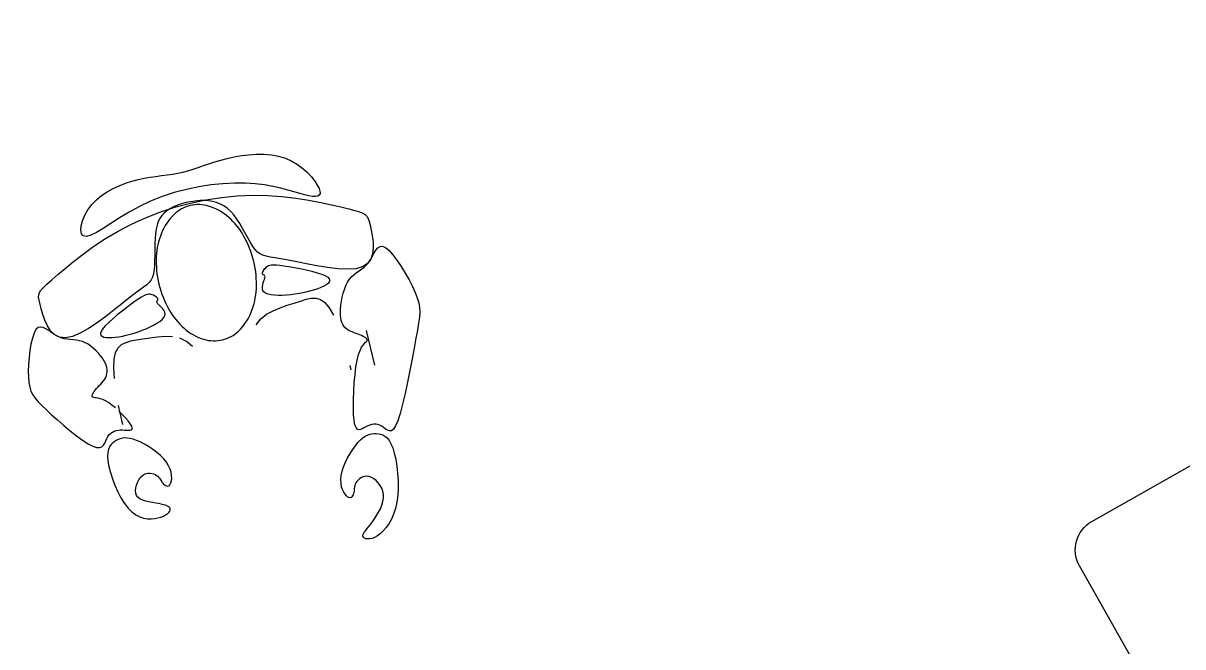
# Model space of a CAD drawing. Header units: inches. Extents: x 204954 to 440946, y -300749 to -143756.
# Drawn here: x 221569.6 to 221624.5, y -147952.7 to -147923.1 of the extents above; entities that cross this region are included whole.
import ezdxf

# ---------------------------------------------------------------- set-up
doc = ezdxf.new("R2010")
doc.units = ezdxf.units.IN
doc.header["$LTSCALE"] = 9
doc.header["$MEASUREMENT"] = 0
doc.linetypes.add('0', pattern=[0])
doc.layers.add('beam framing', color=91, linetype='Continuous')

msp = doc.modelspace()

# ---------------------------------------------------------------- linework, layer by layer
at = {"color": 1, "linetype": '0'}
for p, q in [((221579.89848, -147929.37904), (221580.25184, -147929.33668)), ((221580.25184, -147929.33668), (221580.61032, -147929.31435)), ((221580.61032, -147929.31435), (221580.9684, -147929.31592)), ((221580.9684, -147929.31592), (221581.32053, -147929.34527)), ((221581.32053, -147929.34527), (221581.66117, -147929.40627)), ((221577.85275, -147929.93649), (221578.10344, -147929.84994)), ((221578.10344, -147929.84994), (221578.36329, -147929.7612)), ((221578.36329, -147929.7612), (221578.63546, -147929.67293)), ((221578.63546, -147929.67293), (221578.92308, -147929.58776)), ((221578.92308, -147929.58776), (221579.22929, -147929.50835)), ((221579.22929, -147929.50835), (221579.55578, -147929.43755)), ((221579.55578, -147929.43755), (221579.89848, -147929.37904)), ((221581.66117, -147929.40627), (221581.98481, -147929.5028)), ((221581.98481, -147929.5028), (221582.28644, -147929.6366)), ((221582.28644, -147929.6366), (221582.56333, -147929.80097)), ((221582.56333, -147929.80097), (221582.81328, -147929.98708)), ((221575.00858, -147930.51697), (221575.29752, -147930.45416)), ((221575.29752, -147930.45416), (221575.57802, -147930.40356)), ((221575.57802, -147930.40356), (221575.85082, -147930.36161)), ((221575.85082, -147930.36161), (221576.11662, -147930.32473)), ((221576.11662, -147930.32473), (221576.37615, -147930.28935)), ((221576.37615, -147930.28935), (221576.63012, -147930.2519)), ((221576.63012, -147930.2519), (221576.87926, -147930.2088)), ((221576.87926, -147930.2088), (221577.12428, -147930.15648)), ((221577.12428, -147930.15648), (221577.36631, -147930.09241)), ((221577.36631, -147930.09241), (221577.60809, -147930.01819)), ((221577.60809, -147930.01819), (221577.85275, -147929.93649)), ((221582.81328, -147929.98708), (221583.0341, -147930.18611)), ((221583.0341, -147930.18611), (221583.22358, -147930.38922)), ((221583.22358, -147930.38922), (221583.37954, -147930.58759)), ((221573.53478, -147931.09234), (221573.81687, -147930.93778)), ((221573.81687, -147930.93778), (221574.11046, -147930.80429)), ((221574.11046, -147930.80429), (221574.41038, -147930.69053)), ((221574.41038, -147930.69053), (221574.71148, -147930.5952)), ((221574.71148, -147930.5952), (221575.00858, -147930.51697)), ((221577.29723, -147930.97652), (221576.71661, -147931.13015)), ((221577.88075, -147930.85536), (221577.29723, -147930.97652)), ((221578.45897, -147930.76606), (221577.88075, -147930.85536)), ((221579.02367, -147930.70806), (221578.45897, -147930.76606)), ((221579.56663, -147930.68075), (221579.02367, -147930.70806)), ((221580.07964, -147930.68356), (221579.56663, -147930.68075)), ((221580.55599, -147930.71497), (221580.07964, -147930.68356)), ((221580.99512, -147930.76972), (221580.55599, -147930.71497)), ((221581.39797, -147930.84164), (221580.99512, -147930.76972)), ((221581.76549, -147930.92456), (221581.39797, -147930.84164)), ((221582.09862, -147931.0123), (221581.76549, -147930.92456)), ((221583.37954, -147930.58759), (221583.49978, -147930.7724)), ((221583.49978, -147930.7724), (221583.5821, -147930.9348)), ((221583.5821, -147930.9348), (221583.62488, -147931.06769)), ((221572.80906, -147931.69553), (221573.02571, -147931.46989)), ((221573.02571, -147931.46989), (221573.26934, -147931.26927)), ((221573.26934, -147931.26927), (221573.53478, -147931.09234)), ((221575.59698, -147931.53714), (221575.07376, -147931.78899)), ((221576.14712, -147931.31683), (221575.59698, -147931.53714)), ((221576.71661, -147931.13015), (221576.14712, -147931.31683)), ((221577.48029, -147931.6312), (221578.21736, -147931.47545)), ((221577.71151, -147931.5306), (221577.49284, -147931.56245)), ((221577.92867, -147931.51271), (221577.71151, -147931.5306)), ((221578.1405, -147931.5097), (221577.92867, -147931.51271)), ((221578.34389, -147931.52259), (221578.1405, -147931.5097)), ((221578.21736, -147931.47545), (221578.95754, -147931.35977)), ((221578.5385, -147931.55289), (221578.34389, -147931.52259)), ((221578.72474, -147931.60218), (221578.5385, -147931.55289)), ((221578.95754, -147931.35977), (221579.69472, -147931.28561)), ((221579.69472, -147931.28561), (221580.42279, -147931.25444)), ((221580.42279, -147931.25444), (221581.13526, -147931.2661)), ((221581.13526, -147931.2661), (221581.82408, -147931.31403)), ((221581.82408, -147931.31403), (221582.48084, -147931.39002)), ((221582.39831, -147931.09867), (221582.09862, -147931.0123)), ((221582.66551, -147931.17751), (221582.39831, -147931.09867)), ((221582.48084, -147931.39002), (221583.09712, -147931.48589)), ((221582.90116, -147931.24263), (221582.66551, -147931.17751)), ((221583.10586, -147931.28865), (221582.90116, -147931.24263)), ((221583.09712, -147931.48589), (221583.6645, -147931.59345)), ((221583.27876, -147931.31336), (221583.10586, -147931.28865)), ((221583.4187, -147931.31534), (221583.27876, -147931.31336)), ((221583.52446, -147931.29318), (221583.4187, -147931.31534)), ((221583.59488, -147931.24547), (221583.52446, -147931.29318)), ((221583.62875, -147931.17078), (221583.59488, -147931.24547)), ((221583.62488, -147931.06769), (221583.62875, -147931.17078)), ((221572.47552, -147932.20599), (221572.62432, -147931.94485)), ((221572.62432, -147931.94485), (221572.80906, -147931.69553)), ((221574.58247, -147932.05957), (221574.12749, -147932.33337)), ((221575.07376, -147931.78899), (221574.58247, -147932.05957)), ((221575.34889, -147932.32422), (221576.03995, -147932.05704)), ((221576.03995, -147932.05704), (221576.75245, -147931.82555)), ((221576.23417, -147932.10355), (221576.12523, -147932.22339)), ((221576.36223, -147931.99615), (221576.23417, -147932.10355)), ((221576.51056, -147931.89921), (221576.36223, -147931.99615)), ((221576.67947, -147931.81123), (221576.51056, -147931.89921)), ((221576.86598, -147931.73266), (221576.67947, -147931.81123)), ((221576.75245, -147931.82555), (221577.48029, -147931.6312)), ((221577.06625, -147931.66439), (221576.86598, -147931.73266)), ((221577.27648, -147931.60735), (221577.06625, -147931.66439)), ((221577.49284, -147931.56245), (221577.27648, -147931.60735)), ((221578.90298, -147931.6721), (221578.72474, -147931.60218)), ((221579.07361, -147931.76423), (221578.90298, -147931.6721)), ((221579.23701, -147931.8802), (221579.07361, -147931.76423)), ((221579.39357, -147932.02161), (221579.23701, -147931.8802)), ((221579.54367, -147932.19006), (221579.39357, -147932.02161)), ((221583.6645, -147931.59345), (221584.17457, -147931.7045)), ((221584.17457, -147931.7045), (221584.6189, -147931.81085)), ((221584.6189, -147931.81085), (221584.98907, -147931.90433)), ((221584.98907, -147931.90433), (221585.28005, -147931.9796)), ((221585.28005, -147931.9796), (221585.50032, -147932.04287)), ((221585.50032, -147932.04287), (221585.66174, -147932.10319)), ((221585.66174, -147932.10319), (221585.77616, -147932.16965)), ((221572.30094, -147932.70568), (221572.36646, -147932.46444)), ((221572.36646, -147932.46444), (221572.47552, -147932.20599)), ((221573.7132, -147932.5949), (221573.34396, -147932.82866)), ((221574.12749, -147932.33337), (221573.7132, -147932.5949)), ((221574.0552, -147932.95816), (221574.6854, -147932.62561)), ((221574.6854, -147932.62561), (221575.34889, -147932.32422)), ((221575.96016, -147932.50826), (221575.90173, -147932.67723)), ((221576.03428, -147932.35763), (221575.96016, -147932.50826)), ((221576.12523, -147932.22339), (221576.03428, -147932.35763)), ((221579.68769, -147932.38548), (221579.54367, -147932.19006)), ((221579.82601, -147932.60096), (221579.68769, -147932.38548)), ((221579.959, -147932.82792), (221579.82601, -147932.60096)), ((221585.77616, -147932.16965), (221585.85544, -147932.25131)), ((221585.85544, -147932.25131), (221585.91144, -147932.35724)), ((221585.91144, -147932.35724), (221585.95603, -147932.4965)), ((221585.95603, -147932.4965), (221586.00106, -147932.67816)), ((221572.28276, -147932.9152), (221572.30094, -147932.70568)), ((221572.31573, -147933.07849), (221572.28276, -147932.9152)), ((221572.40364, -147933.18104), (221572.31573, -147933.07849)), ((221572.55029, -147933.20834), (221572.40364, -147933.18104)), ((221572.75813, -147933.15088), (221572.55029, -147933.20834)), ((221573.02414, -147933.01915), (221572.75813, -147933.15088)), ((221573.34396, -147932.82866), (221573.02414, -147933.01915)), ((221573.46248, -147933.31236), (221574.0552, -147932.95816)), ((221575.82739, -147933.07815), (221575.8088, -147933.31242)), ((221575.85786, -147932.86654), (221575.82739, -147933.07815)), ((221575.90173, -147932.67723), (221575.85786, -147932.86654)), ((221580.08702, -147933.05776), (221579.959, -147932.82792)), ((221580.21044, -147933.2819), (221580.08702, -147933.05776)), ((221586.00106, -147932.67816), (221586.05418, -147932.9072)), ((221586.05418, -147932.9072), (221586.10621, -147933.17221)), ((221586.10621, -147933.17221), (221586.14374, -147933.45768)), ((221572.40471, -147934.04125), (221572.91105, -147933.67709)), ((221572.91105, -147933.67709), (221573.46248, -147933.31236)), ((221575.79902, -147933.56329), (221575.79461, -147933.82308)), ((221575.8088, -147933.31242), (221575.79902, -147933.56329)), ((221580.32965, -147933.49175), (221580.21044, -147933.2819)), ((221580.445, -147933.67872), (221580.32965, -147933.49175)), ((221580.55686, -147933.8342), (221580.445, -147933.67872)), ((221586.15338, -147933.74813), (221586.12174, -147934.02803)), ((221586.14374, -147933.45768), (221586.15338, -147933.74813)), ((221586.28194, -147933.85357), (221586.37316, -147933.74746)), ((221586.37316, -147933.74746), (221586.47609, -147933.68361)), ((221586.47609, -147933.68361), (221586.59553, -147933.67533)), ((221586.59553, -147933.67533), (221586.73628, -147933.73593)), ((221586.73628, -147933.73593), (221586.90105, -147933.87396)), ((221571.94726, -147934.39372), (221572.40471, -147934.04125)), ((221575.79211, -147934.08412), (221575.78807, -147934.33872)), ((221575.79461, -147933.82308), (221575.79211, -147934.08412)), ((221580.66708, -147933.95239), (221580.55686, -147933.8342)), ((221580.78338, -147934.03853), (221580.66708, -147933.95239)), ((221580.91492, -147934.10061), (221580.78338, -147934.03853)), ((221581.0709, -147934.14665), (221580.91492, -147934.10061)), ((221581.2605, -147934.18466), (221581.0709, -147934.14665)), ((221581.4929, -147934.22264), (221581.2605, -147934.18466)), ((221581.77728, -147934.2686), (221581.4929, -147934.22264)), ((221582.12282, -147934.33054), (221581.77728, -147934.2686)), ((221586.03541, -147934.2819), (221585.881, -147934.49422)), ((221585.93831, -147934.43446), (221586.03062, -147934.29238)), ((221586.03062, -147934.29238), (221586.11547, -147934.13934)), ((221586.12174, -147934.02803), (221586.03541, -147934.2819)), ((221586.11547, -147934.13934), (221586.19765, -147933.98863)), ((221586.19765, -147933.98863), (221586.28194, -147933.85357)), ((221586.90105, -147933.87396), (221587.08425, -147934.07899)), ((221587.08425, -147934.07899), (221587.27823, -147934.33587)), ((221571.19429, -147935.01915), (221571.54252, -147934.72339)), ((221571.54252, -147934.72339), (221571.94726, -147934.39372)), ((221575.76157, -147934.79792), (221575.73222, -147934.98715)), ((221575.77904, -147934.57921), (221575.76157, -147934.79792)), ((221575.78807, -147934.33872), (221575.77904, -147934.57921)), ((221580.92536, -147934.8749), (221580.94956, -147934.82859)), ((221580.94956, -147934.82859), (221580.97988, -147934.78082)), ((221580.97988, -147934.78082), (221581.01516, -147934.73356)), ((221581.01516, -147934.73356), (221581.05427, -147934.68879)), ((221581.05427, -147934.68879), (221581.09606, -147934.64848)), ((221581.09606, -147934.64848), (221581.1404, -147934.61436)), ((221581.1404, -147934.61436), (221581.19125, -147934.58719)), ((221581.19125, -147934.58719), (221581.25358, -147934.56748)), ((221581.25358, -147934.56748), (221581.33235, -147934.55574)), ((221581.33235, -147934.55574), (221581.43253, -147934.55249)), ((221581.43253, -147934.55249), (221581.55909, -147934.55824)), ((221581.55909, -147934.55824), (221581.717, -147934.57349)), ((221581.717, -147934.57349), (221581.91123, -147934.59878)), ((221581.91123, -147934.59878), (221582.14385, -147934.6343)), ((221582.53374, -147934.41314), (221582.12282, -147934.33054)), ((221582.14385, -147934.6343), (221582.40533, -147934.67908)), ((221582.40533, -147934.67908), (221582.68326, -147934.73183)), ((221582.99436, -147934.50767), (221582.53374, -147934.41314)), ((221582.68326, -147934.73183), (221582.9652, -147934.79127)), ((221582.9652, -147934.79127), (221583.23875, -147934.85612)), ((221583.48402, -147934.60205), (221582.99436, -147934.50767)), ((221583.23875, -147934.85612), (221583.49148, -147934.92509)), ((221583.98207, -147934.68423), (221583.48402, -147934.60205)), ((221584.46786, -147934.74213), (221583.98207, -147934.68423)), ((221584.92073, -147934.76369), (221584.46786, -147934.74213)), ((221585.32004, -147934.73683), (221584.92073, -147934.76369)), ((221585.64512, -147934.6495), (221585.32004, -147934.73683)), ((221585.36067, -147934.91824), (221585.48233, -147934.83362)), ((221585.48233, -147934.83362), (221585.60399, -147934.749)), ((221585.60399, -147934.749), (221585.72258, -147934.65831)), ((221585.881, -147934.49422), (221585.64512, -147934.6495)), ((221585.72258, -147934.65831), (221585.83505, -147934.55549)), ((221585.83505, -147934.55549), (221585.93831, -147934.43446)), ((221587.27823, -147934.33587), (221587.47532, -147934.62941)), ((221587.47532, -147934.62941), (221587.66785, -147934.94444)), ((221570.68087, -147935.46858), (221570.90638, -147935.26988)), ((221570.90638, -147935.26988), (221571.19429, -147935.01915)), ((221575.5333, -147935.38666), (221575.41499, -147935.49826)), ((221575.62256, -147935.27181), (221575.5333, -147935.38666)), ((221575.68734, -147935.14241), (221575.62256, -147935.27181)), ((221575.73222, -147934.98715), (221575.68734, -147935.14241)), ((221580.89987, -147934.95524), (221580.90842, -147934.91777)), ((221580.90087, -147934.98532), (221580.89987, -147934.95524)), ((221580.91182, -147935.00693), (221580.90087, -147934.98532)), ((221580.90842, -147934.91777), (221580.92536, -147934.8749)), ((221580.93022, -147935.02252), (221580.91182, -147935.00693)), ((221580.95281, -147935.0354), (221580.93022, -147935.02252)), ((221580.93849, -147935.40695), (221580.96884, -147935.31935)), ((221580.97637, -147935.0489), (221580.95281, -147935.0354)), ((221580.96884, -147935.31935), (221580.99654, -147935.24089)), ((221580.99763, -147935.06635), (221580.97637, -147935.0489)), ((221580.99654, -147935.24089), (221581.01527, -147935.17563)), ((221581.01336, -147935.09107), (221580.99763, -147935.06635)), ((221581.02032, -147935.12639), (221581.01336, -147935.09107)), ((221581.01527, -147935.17563), (221581.02032, -147935.12639)), ((221583.49148, -147934.92509), (221583.71096, -147934.99691)), ((221583.71096, -147934.99691), (221583.88478, -147935.07029)), ((221583.88478, -147935.07029), (221584.00351, -147935.14408)), ((221584.00351, -147935.14408), (221584.06969, -147935.21767)), ((221584.06658, -147935.36238), (221584.00837, -147935.43255)), ((221584.08887, -147935.2906), (221584.06658, -147935.36238)), ((221584.06969, -147935.21767), (221584.08887, -147935.2906)), ((221584.85506, -147935.53897), (221584.93477, -147935.37624)), ((221584.93477, -147935.37624), (221585.02635, -147935.23278)), ((221585.02635, -147935.23278), (221585.12961, -147935.11175)), ((221585.12961, -147935.11175), (221585.24208, -147935.00892)), ((221585.24208, -147935.00892), (221585.36067, -147934.91824)), ((221587.66785, -147934.94444), (221587.84816, -147935.2658)), ((221587.84816, -147935.2658), (221588.00859, -147935.5783)), ((221570.29051, -147935.97106), (221570.3243, -147935.86239)), ((221570.3243, -147935.86239), (221570.39631, -147935.75138)), ((221570.39631, -147935.75138), (221570.51301, -147935.6246)), ((221570.51301, -147935.6246), (221570.68087, -147935.46858)), ((221574.84008, -147935.92642), (221574.55988, -147936.13791)), ((221575.07295, -147935.75684), (221574.84008, -147935.92642)), ((221575.26306, -147935.61788), (221575.07295, -147935.75684)), ((221575.41499, -147935.49826), (221575.26306, -147935.61788)), ((221575.44231, -147935.9562), (221575.36674, -147935.98135)), ((221575.50681, -147935.94561), (221575.44231, -147935.9562)), ((221575.56445, -147935.94685), (221575.50681, -147935.94561)), ((221575.61943, -147935.95724), (221575.56445, -147935.94685)), ((221580.89445, -147935.684), (221580.89499, -147935.59333)), ((221580.91644, -147935.76759), (221580.89445, -147935.684)), ((221580.89499, -147935.59333), (221580.91177, -147935.49962)), ((221580.91177, -147935.49962), (221580.93849, -147935.40695)), ((221580.96728, -147935.84004), (221580.91644, -147935.76759)), ((221581.05143, -147935.89814), (221580.96728, -147935.84004)), ((221581.16613, -147935.94215), (221581.05143, -147935.89814)), ((221581.30681, -147935.97314), (221581.16613, -147935.94215)), ((221582.43996, -147935.9472), (221582.23924, -147935.97136)), ((221582.63761, -147935.91697), (221582.43996, -147935.9472)), ((221582.83068, -147935.88104), (221582.63761, -147935.91697)), ((221583.01762, -147935.83977), (221582.83068, -147935.88104)), ((221583.1969, -147935.79352), (221583.01762, -147935.83977)), ((221583.36702, -147935.74267), (221583.1969, -147935.79352)), ((221583.52642, -147935.68757), (221583.36702, -147935.74267)), ((221583.67359, -147935.6286), (221583.52642, -147935.68757)), ((221583.80633, -147935.56613), (221583.67359, -147935.6286)), ((221583.91977, -147935.50062), (221583.80633, -147935.56613)), ((221584.00837, -147935.43255), (221583.91977, -147935.50062)), ((221584.6833, -147936.09267), (221584.72972, -147935.90219)), ((221584.72972, -147935.90219), (221584.78684, -147935.71595)), ((221584.78684, -147935.71595), (221584.85506, -147935.53897)), ((221588.00859, -147935.5783), (221588.14146, -147935.86678)), ((221588.14146, -147935.86678), (221588.24086, -147936.12104)), ((221570.28844, -147936.09086), (221570.29051, -147935.97106)), ((221570.31164, -147936.23523), (221570.28844, -147936.09086)), ((221570.35361, -147936.41762), (221570.31164, -147936.23523)), ((221570.40979, -147936.64593), (221570.35361, -147936.41762)), ((221574.23071, -147936.39739), (221573.8626, -147936.68998)), ((221574.55988, -147936.13791), (221574.23071, -147936.39739)), ((221574.67844, -147936.41831), (221574.46545, -147936.57648)), ((221574.86986, -147936.28146), (221574.67844, -147936.41831)), ((221575.03167, -147936.17109), (221574.86986, -147936.28146)), ((221575.16562, -147936.08609), (221575.03167, -147936.17109)), ((221575.27591, -147936.02374), (221575.16562, -147936.08609)), ((221575.36674, -147935.98135), (221575.27591, -147936.02374)), ((221575.67493, -147935.9743), (221575.61943, -147935.95724)), ((221575.73006, -147935.99655), (221575.67493, -147935.9743)), ((221575.78289, -147936.02275), (221575.73006, -147935.99655)), ((221575.83153, -147936.05165), (221575.78289, -147936.02275)), ((221575.87405, -147936.08201), (221575.83153, -147936.05165)), ((221575.90855, -147936.11259), (221575.87405, -147936.08201)), ((221575.89329, -147936.31461), (221575.89615, -147936.28545)), ((221575.90305, -147936.34926), (221575.89329, -147936.31461)), ((221575.89615, -147936.28545), (221575.90723, -147936.26027)), ((221575.92983, -147936.3909), (221575.90305, -147936.34926)), ((221575.90723, -147936.26027), (221575.92213, -147936.23758)), ((221575.93312, -147936.14215), (221575.90855, -147936.11259)), ((221575.92213, -147936.23758), (221575.93647, -147936.21588)), ((221575.97604, -147936.44064), (221575.92983, -147936.3909)), ((221575.94583, -147936.16943), (221575.93312, -147936.14215)), ((221575.93647, -147936.21588), (221575.94583, -147936.19366)), ((221575.94583, -147936.19366), (221575.94583, -147936.16943)), ((221576.03622, -147936.4981), (221575.97604, -147936.44064)), ((221576.1029, -147936.56251), (221576.03622, -147936.4981)), ((221581.46886, -147935.99223), (221581.30681, -147935.97314)), ((221581.64772, -147936.0005), (221581.46886, -147935.99223)), ((221581.83879, -147935.99905), (221581.64772, -147936.0005)), ((221581.73923, -147936.58737), (221582.0781, -147936.47153)), ((221582.03749, -147935.98897), (221581.83879, -147935.99905)), ((221582.23924, -147935.97136), (221582.03749, -147935.98897)), ((221582.0781, -147936.47153), (221582.40284, -147936.36757)), ((221582.40284, -147936.36757), (221582.69925, -147936.26897)), ((221582.69925, -147936.26897), (221582.96817, -147936.18713)), ((221582.96817, -147936.18713), (221583.2142, -147936.13798)), ((221583.2142, -147936.13798), (221583.44196, -147936.1374)), ((221583.44196, -147936.1374), (221583.65605, -147936.20129)), ((221583.65605, -147936.20129), (221583.86108, -147936.34557)), ((221583.86108, -147936.34557), (221584.06166, -147936.58614)), ((221584.60438, -147936.63949), (221584.62102, -147936.46633)), ((221584.62102, -147936.46633), (221584.64719, -147936.28239)), ((221584.64719, -147936.28239), (221584.6833, -147936.09267)), ((221588.24086, -147936.12104), (221588.30773, -147936.35076)), ((221588.30773, -147936.35076), (221588.34479, -147936.5706)), ((221570.48321, -147936.90584), (221570.40979, -147936.64593)), ((221570.57881, -147937.17744), (221570.48321, -147936.90584)), ((221573.46853, -147936.99557), (221573.06146, -147937.29407)), ((221573.8626, -147936.68998), (221573.46853, -147936.99557)), ((221574.01679, -147936.92968), (221573.80212, -147937.1112)), ((221574.2414, -147936.74918), (221574.01679, -147936.92968)), ((221574.46545, -147936.57648), (221574.2414, -147936.74918)), ((221576.16863, -147936.6331), (221576.1029, -147936.56251)), ((221576.14182, -147937.14281), (221576.22424, -147937.0517)), ((221576.22596, -147936.70909), (221576.16863, -147936.6331)), ((221576.22424, -147937.0517), (221576.27303, -147936.96182)), ((221576.26744, -147936.78972), (221576.22596, -147936.70909)), ((221576.28561, -147936.87422), (221576.26744, -147936.78972)), ((221576.27303, -147936.96182), (221576.28561, -147936.87422)), ((221580.81766, -147937.11622), (221581.09104, -147936.89871)), ((221581.09104, -147936.89871), (221581.40422, -147936.72609)), ((221581.40422, -147936.72609), (221581.73923, -147936.58737)), ((221584.06166, -147936.58614), (221584.2624, -147936.93888)), ((221584.59699, -147936.79783), (221584.60438, -147936.63949)), ((221584.59894, -147936.94119), (221584.59699, -147936.79783)), ((221584.61042, -147937.07036), (221584.59894, -147936.94119)), ((221588.34022, -147937.03929), (221588.30398, -147937.31746)), ((221588.35472, -147936.79522), (221588.34022, -147937.03929)), ((221588.34479, -147936.5706), (221588.35472, -147936.79522)), ((221570.26317, -147937.52969), (221570.15962, -147937.62471)), ((221570.37752, -147937.50009), (221570.26317, -147937.52969)), ((221570.50111, -147937.5227), (221570.37752, -147937.50009)), ((221570.6324, -147937.58428), (221570.50111, -147937.5227)), ((221570.70153, -147937.44087), (221570.57881, -147937.17744)), ((221570.76984, -147937.6716), (221570.6324, -147937.58428)), ((221570.85631, -147937.67623), (221570.70153, -147937.44087)), ((221572.65435, -147937.56537), (221572.26016, -147937.78937)), ((221573.06146, -147937.29407), (221572.65435, -147937.56537)), ((221573.32272, -147937.59431), (221573.25019, -147937.71381)), ((221573.44459, -147937.45027), (221573.32272, -147937.59431)), ((221573.60789, -147937.28698), (221573.44459, -147937.45027)), ((221573.80212, -147937.1112), (221573.60789, -147937.28698)), ((221575.19787, -147937.65405), (221575.38578, -147937.57853)), ((221575.38578, -147937.57853), (221575.56757, -147937.49768)), ((221575.56757, -147937.49768), (221575.73865, -147937.41259)), ((221575.73865, -147937.41259), (221575.89444, -147937.32435)), ((221575.89444, -147937.32435), (221576.03036, -147937.23406)), ((221576.03036, -147937.23406), (221576.14182, -147937.14281)), ((221580.60207, -147937.38964), (221580.81766, -147937.11622)), ((221584.63163, -147937.18616), (221584.61042, -147937.07036)), ((221584.66276, -147937.28939), (221584.63163, -147937.18616)), ((221584.704, -147937.38084), (221584.66276, -147937.28939)), ((221584.75555, -147937.46134), (221584.704, -147937.38084)), ((221584.81758, -147937.53167), (221584.75555, -147937.46134)), ((221584.88993, -147937.59274), (221584.81758, -147937.53167)), ((221584.97086, -147937.64581), (221584.88993, -147937.59274)), ((221588.30398, -147937.31746), (221588.24871, -147937.64438)), ((221569.98948, -147938.02585), (221569.92383, -147938.30594)), ((221570.0682, -147937.79364), (221569.98948, -147938.02585)), ((221570.15962, -147937.62471), (221570.0682, -147937.79364)), ((221570.91188, -147937.77141), (221570.76984, -147937.6716)), ((221571.0481, -147937.86364), (221570.85631, -147937.67623)), ((221571.05698, -147937.8705), (221570.91188, -147937.77141)), ((221571.28182, -147937.98321), (221571.0481, -147937.86364)), ((221571.20359, -147937.95562), (221571.05698, -147937.8705)), ((221571.35039, -147938.01675), (221571.20359, -147937.95562)), ((221571.56242, -147938.01506), (221571.28182, -147937.98321)), ((221571.49696, -147938.05668), (221571.35039, -147938.01675)), ((221571.64314, -147938.08141), (221571.49696, -147938.05668)), ((221571.89186, -147937.94597), (221571.56242, -147938.01506)), ((221571.78873, -147938.09692), (221571.64314, -147938.08141)), ((221571.93354, -147938.10921), (221571.78873, -147938.09692)), ((221572.26016, -147937.78937), (221571.89186, -147937.94597)), ((221572.07741, -147938.12429), (221571.93354, -147938.10921)), ((221572.22014, -147938.14813), (221572.07741, -147938.12429)), ((221572.36156, -147938.18674), (221572.22014, -147938.14813)), ((221573.25019, -147937.71381), (221573.22443, -147937.80937)), ((221573.22443, -147937.80937), (221573.2403, -147937.88309)), ((221573.2403, -147937.88309), (221573.29263, -147937.93704)), ((221573.29263, -147937.93704), (221573.37627, -147937.9733)), ((221573.37627, -147937.9733), (221573.48607, -147937.99397)), ((221573.48607, -147937.99397), (221573.61687, -147938.00111)), ((221573.61687, -147938.00111), (221573.76352, -147937.99681)), ((221573.76352, -147937.99681), (221573.92145, -147937.98288)), ((221573.92145, -147937.98288), (221574.08854, -147937.95995)), ((221574.08854, -147937.95995), (221574.26327, -147937.9284)), ((221574.26327, -147937.9284), (221574.44409, -147937.88859)), ((221574.44409, -147937.88859), (221574.6295, -147937.84088)), ((221574.6295, -147937.84088), (221574.81794, -147937.78564)), ((221574.92211, -147938.12747), (221574.64525, -147938.17607)), ((221574.81794, -147937.78564), (221575.00791, -147937.72324)), ((221575.23108, -147938.08141), (221574.92211, -147938.12747)), ((221575.00791, -147937.72324), (221575.19787, -147937.65405)), ((221575.56774, -147938.02732), (221575.23108, -147938.08141)), ((221575.92236, -147937.97743), (221575.56774, -147938.02732)), ((221576.2839, -147937.9497), (221575.92236, -147937.97743)), ((221576.64128, -147937.96207), (221576.2839, -147937.9497)), ((221577.29939, -147938.17888), (221576.98347, -147938.03248)), ((221585.05827, -147937.69223), (221584.97086, -147937.64581)), ((221585.15008, -147937.73334), (221585.05827, -147937.69223)), ((221585.24417, -147937.77051), (221585.15008, -147937.73334)), ((221585.33845, -147937.80509), (221585.24417, -147937.77051)), ((221585.43081, -147937.83842), (221585.33845, -147937.80509)), ((221585.51917, -147937.87185), (221585.43081, -147937.83842)), ((221585.60147, -147937.90646), (221585.51917, -147937.87185)), ((221585.67595, -147937.94208), (221585.60147, -147937.90646)), ((221585.74086, -147937.97828), (221585.67595, -147937.94208)), ((221585.79451, -147938.01463), (221585.74086, -147937.97828)), ((221585.83516, -147938.05069), (221585.79451, -147938.01463)), ((221585.81303, -147937.66372), (221586.20663, -147939.31083)), ((221585.83433, -147938.18465), (221585.86196, -147938.15268)), ((221585.8611, -147938.086), (221585.83516, -147938.05069)), ((221585.87061, -147938.12015), (221585.8611, -147938.086)), ((221585.86196, -147938.15268), (221585.87061, -147938.12015)), ((221588.17709, -147938.03472), (221588.09178, -147938.49678)), ((221588.24871, -147937.64438), (221588.17709, -147938.03472)), ((221569.87159, -147938.61854), (221569.83313, -147938.94825)), ((221569.92383, -147938.30594), (221569.87159, -147938.61854)), ((221572.50125, -147938.24461), (221572.36156, -147938.18674)), ((221572.63791, -147938.32021), (221572.50125, -147938.24461)), ((221572.77, -147938.4105), (221572.63791, -147938.32021)), ((221572.896, -147938.51246), (221572.77, -147938.4105)), ((221573.01436, -147938.62303), (221572.896, -147938.51246)), ((221573.12356, -147938.7392), (221573.01436, -147938.62303)), ((221574.03809, -147938.4997), (221573.92044, -147938.72109)), ((221574.20016, -147938.34591), (221574.03809, -147938.4997)), ((221574.40357, -147938.24346), (221574.20016, -147938.34591)), ((221574.64525, -147938.17607), (221574.40357, -147938.24346)), ((221577.57799, -147938.41922), (221577.29939, -147938.17888)), ((221585.45516, -147938.80832), (221585.52555, -147938.61055)), ((221585.52555, -147938.61055), (221585.59791, -147938.46162)), ((221585.59791, -147938.46162), (221585.66862, -147938.35305)), ((221585.66862, -147938.35305), (221585.73402, -147938.27635)), ((221585.73402, -147938.27635), (221585.79047, -147938.22304)), ((221585.79047, -147938.22304), (221585.83433, -147938.18465)), ((221588.09178, -147938.49678), (221587.99528, -147939.01337)), ((221569.83313, -147938.94825), (221569.80882, -147939.27967)), ((221573.22207, -147938.85792), (221573.12356, -147938.7392)), ((221573.30834, -147938.97617), (221573.22207, -147938.85792)), ((221573.38111, -147939.09141), (221573.30834, -147938.97617)), ((221573.44012, -147939.20313), (221573.38111, -147939.09141)), ((221573.48536, -147939.31135), (221573.44012, -147939.20313)), ((221573.8503, -147939.02635), (221573.83074, -147939.43174)), ((221573.92044, -147938.72109), (221573.8503, -147939.02635)), ((221585.33437, -147939.37988), (221585.39039, -147939.06341)), ((221585.39039, -147939.06341), (221585.45516, -147938.80832)), ((221587.99528, -147939.01337), (221587.89003, -147939.56095)), ((221569.80882, -147939.27967), (221569.79901, -147939.59744)), ((221569.79901, -147939.59744), (221569.80406, -147939.88614)), ((221573.46823, -147939.8869), (221573.50515, -147939.79972)), ((221573.51684, -147939.41605), (221573.48536, -147939.31135)), ((221573.50515, -147939.79972), (221573.52871, -147939.70907)), ((221573.53456, -147939.51723), (221573.51684, -147939.41605)), ((221573.52871, -147939.70907), (221573.53852, -147939.61491)), ((221573.53852, -147939.61491), (221573.53456, -147939.51723)), ((221573.83074, -147939.43174), (221573.86311, -147939.9463)), ((221585.04835, -147939.32653), (221585.0968, -147939.53503)), ((221585.2523, -147940.1383), (221585.28815, -147939.74417)), ((221585.28815, -147939.74417), (221585.33437, -147939.37988)), ((221587.89003, -147939.56095), (221587.77848, -147940.116)), ((221569.80406, -147939.88614), (221569.82478, -147940.13454)), ((221569.82478, -147940.13454), (221569.8638, -147940.34796)), ((221569.8638, -147940.34796), (221569.92419, -147940.53587)), ((221573.03317, -147940.42035), (221573.09686, -147940.35058)), ((221573.09686, -147940.35058), (221573.16418, -147940.27909)), ((221573.16418, -147940.27909), (221573.23264, -147940.20562)), ((221573.23264, -147940.20562), (221573.29976, -147940.12993)), ((221573.29976, -147940.12993), (221573.36305, -147940.05175)), ((221573.36305, -147940.05175), (221573.42004, -147939.97082)), ((221573.42004, -147939.97082), (221573.46823, -147939.8869)), ((221585.22736, -147940.54427), (221585.2523, -147940.1383)), ((221587.77848, -147940.116), (221587.66309, -147940.65495)), ((221569.92419, -147940.53587), (221570.00901, -147940.70774)), ((221570.00901, -147940.70774), (221570.12134, -147940.87304)), ((221570.12134, -147940.87304), (221570.26424, -147941.04123)), ((221572.825, -147940.76596), (221572.83217, -147940.72273)), ((221572.83196, -147940.80071), (221572.825, -147940.76596)), ((221572.85438, -147940.82582), (221572.83196, -147940.80071)), ((221572.83217, -147940.72273), (221572.85213, -147940.67219)), ((221572.85213, -147940.67219), (221572.88354, -147940.61551)), ((221572.89332, -147940.84117), (221572.85438, -147940.82582)), ((221572.88354, -147940.61551), (221572.92508, -147940.55387)), ((221572.94868, -147940.85089), (221572.89332, -147940.84117)), ((221572.92508, -147940.55387), (221572.9754, -147940.48843)), ((221573.02009, -147940.86018), (221572.94868, -147940.85089)), ((221572.9754, -147940.48843), (221573.03317, -147940.42035)), ((221573.10717, -147940.87423), (221573.02009, -147940.86018)), ((221573.20956, -147940.89822), (221573.10717, -147940.87423)), ((221573.32687, -147940.93736), (221573.20956, -147940.89822)), ((221585.21387, -147940.9441), (221585.22736, -147940.54427)), ((221587.66309, -147940.65495), (221587.54631, -147941.15429)), ((221570.26424, -147941.04123), (221570.44079, -147941.22179)), ((221570.44079, -147941.22179), (221570.65405, -147941.42418)), ((221570.65405, -147941.42418), (221570.90477, -147941.65432)), ((221573.45873, -147940.99681), (221573.32687, -147940.93736)), ((221573.60476, -147941.08179), (221573.45873, -147940.99681)), ((221573.76354, -147941.19532), (221573.60476, -147941.08179)), ((221573.92942, -147941.33181), (221573.76354, -147941.19532)), ((221574.05964, -147941.21597), (221574.20921, -147941.91677)), ((221585.21239, -147941.31981), (221585.21387, -147940.9441)), ((221585.22346, -147941.65341), (221585.21239, -147941.31981)), ((221587.54631, -147941.15429), (221587.43058, -147941.59045)), ((221570.90477, -147941.65432), (221571.18437, -147941.90391)), ((221571.18437, -147941.90391), (221571.48194, -147942.16111)), ((221574.2557, -147941.64265), (221574.09571, -147941.4835)), ((221574.20921, -147941.91677), (221574.26027, -147942.12464)), ((221574.40269, -147941.80151), (221574.2557, -147941.64265)), ((221574.53, -147941.95231), (221574.40269, -147941.80151)), ((221574.63092, -147942.08732), (221574.53, -147941.95231)), ((221585.24763, -147941.92692), (221585.22346, -147941.65341)), ((221585.2851, -147942.1271), (221585.24763, -147941.92692)), ((221587.31837, -147941.93991), (221587.21155, -147942.18577)), ((221587.43058, -147941.59045), (221587.31837, -147941.93991)), ((221571.48194, -147942.16111), (221571.78658, -147942.41407)), ((221571.78658, -147942.41407), (221572.08737, -147942.65095)), ((221573.63445, -147942.59907), (221573.70409, -147942.52943)), ((221573.70409, -147942.52943), (221573.78217, -147942.47478)), ((221573.78217, -147942.47478), (221573.86752, -147942.4337)), ((221573.86752, -147942.4337), (221573.959, -147942.40475)), ((221573.959, -147942.40475), (221574.05547, -147942.38651)), ((221574.05547, -147942.38651), (221574.15577, -147942.37757)), ((221574.15577, -147942.37757), (221574.25876, -147942.37648)), ((221574.25876, -147942.37648), (221574.36261, -147942.38127)), ((221574.36261, -147942.38127), (221574.46284, -147942.38779)), ((221574.46284, -147942.38779), (221574.55427, -147942.3913)), ((221574.55427, -147942.3913), (221574.63175, -147942.3871)), ((221574.69874, -147942.19878), (221574.63092, -147942.08732)), ((221574.63175, -147942.3871), (221574.6901, -147942.37046)), ((221574.6901, -147942.37046), (221574.72416, -147942.33667)), ((221574.72876, -147942.28102), (221574.69874, -147942.19878)), ((221574.72416, -147942.33667), (221574.72876, -147942.28102)), ((221585.33471, -147942.25978), (221585.2851, -147942.1271)), ((221585.39494, -147942.33551), (221585.33471, -147942.25978)), ((221585.46428, -147942.36485), (221585.39494, -147942.33551)), ((221585.54121, -147942.35836), (221585.46428, -147942.36485)), ((221585.62422, -147942.32663), (221585.54121, -147942.35836)), ((221585.71179, -147942.28019), (221585.62422, -147942.32663)), ((221585.80242, -147942.22963), (221585.71179, -147942.28019)), ((221585.89477, -147942.18404), (221585.80242, -147942.22963)), ((221585.98828, -147942.14667), (221585.89477, -147942.18404)), ((221586.08257, -147942.11932), (221585.98828, -147942.14667)), ((221586.17725, -147942.10378), (221586.08257, -147942.11932)), ((221586.08592, -147942.55976), (221586.18867, -147942.54924)), ((221586.27196, -147942.10184), (221586.17725, -147942.10378)), ((221586.18867, -147942.54924), (221586.292, -147942.54792)), ((221586.3663, -147942.11528), (221586.27196, -147942.10184)), ((221586.292, -147942.54792), (221586.39653, -147942.5544)), ((221586.45991, -147942.14591), (221586.3663, -147942.11528)), ((221586.55239, -147942.1955), (221586.45991, -147942.14591)), ((221586.6436, -147942.26284), (221586.55239, -147942.1955)), ((221586.73423, -147942.33455), (221586.6436, -147942.26284)), ((221586.82523, -147942.39428), (221586.73423, -147942.33455)), ((221586.91753, -147942.42565), (221586.82523, -147942.39428)), ((221587.01207, -147942.41227), (221586.91753, -147942.42565)), ((221587.10976, -147942.33777), (221587.01207, -147942.41227)), ((221587.21155, -147942.18577), (221587.10976, -147942.33777)), ((221572.08737, -147942.65095), (221572.37341, -147942.85989)), ((221572.37341, -147942.85989), (221572.63379, -147943.02906)), ((221572.63379, -147943.02906), (221572.85761, -147943.1466)), ((221573.2824, -147943.17007), (221573.36299, -147943.09838)), ((221573.36299, -147943.09838), (221573.42521, -147943.00387)), ((221573.42521, -147943.00387), (221573.47634, -147942.89672)), ((221573.47634, -147942.89672), (221573.52363, -147942.78708)), ((221573.52363, -147942.78708), (221573.57438, -147942.68512)), ((221573.57438, -147942.68512), (221573.63445, -147942.59907)), ((221573.71345, -147943.07726), (221573.64844, -147943.17526)), ((221573.79035, -147942.99852), (221573.71345, -147943.07726)), ((221573.87567, -147942.93477), (221573.79035, -147942.99852)), ((221573.96597, -147942.88173), (221573.87567, -147942.93477)), ((221574.05874, -147942.83619), (221573.96597, -147942.88173)), ((221574.15515, -147942.79912), (221574.05874, -147942.83619)), ((221574.2573, -147942.77258), (221574.15515, -147942.79912)), ((221574.36731, -147942.75862), (221574.2573, -147942.77258)), ((221574.48727, -147942.75928), (221574.36731, -147942.75862)), ((221574.6193, -147942.77662), (221574.48727, -147942.75928)), ((221574.76548, -147942.81267), (221574.6193, -147942.77662)), ((221574.92794, -147942.8695), (221574.76548, -147942.81267)), ((221575.10738, -147942.94834), (221574.92794, -147942.8695)), ((221575.29887, -147943.04725), (221575.10738, -147942.94834)), ((221575.49613, -147943.16348), (221575.29887, -147943.04725)), ((221585.30404, -147943.12338), (221585.42844, -147942.97194)), ((221585.42844, -147942.97194), (221585.54765, -147942.8478)), ((221585.54765, -147942.8478), (221585.66174, -147942.74955)), ((221585.66174, -147942.74955), (221585.77167, -147942.67439)), ((221585.77167, -147942.67439), (221585.87837, -147942.61956)), ((221585.87837, -147942.61956), (221585.9828, -147942.58228)), ((221585.9828, -147942.58228), (221586.08592, -147942.55976)), ((221586.39653, -147942.5544), (221586.50146, -147942.57269)), ((221586.50146, -147942.57269), (221586.60564, -147942.60815)), ((221586.60564, -147942.60815), (221586.70794, -147942.66617)), ((221586.70794, -147942.66617), (221586.80723, -147942.75212)), ((221586.80723, -147942.75212), (221586.90236, -147942.87136)), ((221586.90236, -147942.87136), (221586.99219, -147943.02928)), ((221586.99219, -147943.02928), (221587.07559, -147943.23125)), ((221572.85761, -147943.1466), (221573.03698, -147943.20434)), ((221573.03698, -147943.20434), (221573.17615, -147943.20877)), ((221573.17615, -147943.20877), (221573.2824, -147943.17007)), ((221573.5678, -147943.44618), (221573.55907, -147943.62766)), ((221573.55907, -147943.62766), (221573.576, -147943.84551)), ((221573.59873, -147943.29681), (221573.5678, -147943.44618)), ((221573.64844, -147943.17526), (221573.59873, -147943.29681)), ((221575.69283, -147943.29431), (221575.49613, -147943.16348)), ((221575.88267, -147943.43697), (221575.69283, -147943.29431)), ((221576.05933, -147943.58874), (221575.88267, -147943.43697)), ((221576.21652, -147943.74686), (221576.05933, -147943.58874)), ((221584.93826, -147943.69667), (221585.05456, -147943.49105)), ((221585.05456, -147943.49105), (221585.17795, -147943.29818)), ((221585.17795, -147943.29818), (221585.30404, -147943.12338)), ((221587.07559, -147943.23125), (221587.15122, -147943.48013)), ((221587.15122, -147943.48013), (221587.21697, -147943.76879)), ((221573.576, -147943.84551), (221573.621, -147944.10143)), ((221573.621, -147944.10143), (221573.69241, -147944.38674)), ((221576.34792, -147943.90859), (221576.21652, -147943.74686)), ((221576.4488, -147944.07109), (221576.34792, -147943.90859)), ((221576.52084, -147944.23114), (221576.4488, -147944.07109)), ((221584.67576, -147944.33709), (221584.74447, -147944.12499)), ((221584.74447, -147944.12499), (221584.83343, -147943.90975)), ((221584.83343, -147943.90975), (221584.93826, -147943.69667)), ((221587.21697, -147943.76879), (221587.27053, -147944.08756)), ((221587.27053, -147944.08756), (221587.3096, -147944.42679)), ((221573.69241, -147944.38674), (221573.78754, -147944.69019)), ((221573.78754, -147944.69019), (221573.9037, -147945.00052)), ((221574.97435, -147944.86228), (221575.03602, -147944.74127)), ((221575.03602, -147944.74127), (221575.10918, -147944.63452)), ((221575.10918, -147944.63452), (221575.19116, -147944.54776)), ((221575.19116, -147944.54776), (221575.27935, -147944.48531)), ((221575.27935, -147944.48531), (221575.37139, -147944.44575)), ((221575.37139, -147944.44575), (221575.46499, -147944.42621)), ((221575.46499, -147944.42621), (221575.55785, -147944.42386)), ((221575.55785, -147944.42386), (221575.64767, -147944.43584)), ((221575.64767, -147944.43584), (221575.73215, -147944.45929)), ((221575.73215, -147944.45929), (221575.80901, -147944.49137)), ((221575.80901, -147944.49137), (221575.87594, -147944.52922)), ((221575.87594, -147944.52922), (221575.93141, -147944.57037)), ((221575.93141, -147944.57037), (221575.97694, -147944.6139)), ((221575.97694, -147944.6139), (221576.01484, -147944.65926)), ((221576.01484, -147944.65926), (221576.04738, -147944.70589)), ((221576.04738, -147944.70589), (221576.07688, -147944.75326)), ((221576.07688, -147944.75326), (221576.1056, -147944.8008)), ((221576.56726, -147944.38541), (221576.52084, -147944.23114)), ((221576.59132, -147944.53057), (221576.56726, -147944.38541)), ((221576.58529, -147944.78026), (221576.59625, -147944.66329)), ((221576.59625, -147944.66329), (221576.59132, -147944.53057)), ((221584.61516, -147944.73132), (221584.63168, -147944.54076)), ((221584.62327, -147944.90665), (221584.61516, -147944.73132)), ((221584.63168, -147944.54076), (221584.67576, -147944.33709)), ((221585.49465, -147944.69444), (221585.4299, -147944.75356)), ((221585.56935, -147944.64315), (221585.49465, -147944.69444)), ((221585.65324, -147944.60327), (221585.56935, -147944.64315)), ((221585.74556, -147944.57837), (221585.65324, -147944.60327)), ((221585.84555, -147944.57205), (221585.74556, -147944.57837)), ((221585.95244, -147944.58788), (221585.84555, -147944.57205)), ((221586.06485, -147944.62847), (221585.95244, -147944.58788)), ((221586.17882, -147944.69248), (221586.06485, -147944.62847)), ((221586.28976, -147944.77763), (221586.17882, -147944.69248)), ((221587.3096, -147944.42679), (221587.33187, -147944.77685)), ((221573.9037, -147945.00052), (221574.0382, -147945.30647)), ((221574.88489, -147945.25348), (221574.89612, -147945.12412)), ((221574.89583, -147945.37415), (221574.88489, -147945.25348)), ((221574.89612, -147945.12412), (221574.92682, -147944.99181)), ((221574.92682, -147944.99181), (221574.97435, -147944.86228)), ((221576.1056, -147944.8008), (221576.13586, -147944.84798)), ((221576.13586, -147944.84798), (221576.16993, -147944.89425)), ((221576.16993, -147944.89425), (221576.20948, -147944.93865)), ((221576.20948, -147944.93865), (221576.25361, -147944.97854)), ((221576.25361, -147944.97854), (221576.30079, -147945.01091)), ((221576.30079, -147945.01091), (221576.34948, -147945.03272)), ((221576.34948, -147945.03272), (221576.39815, -147945.04092)), ((221576.39815, -147945.04092), (221576.44527, -147945.0325)), ((221576.44527, -147945.0325), (221576.48931, -147945.0044)), ((221576.48931, -147945.0044), (221576.52872, -147944.95361)), ((221576.52872, -147944.95361), (221576.56171, -147944.87814)), ((221576.56171, -147944.87814), (221576.58529, -147944.78026)), ((221584.65161, -147945.06523), (221584.62327, -147944.90665)), ((221584.69579, -147945.20558), (221584.65161, -147945.06523)), ((221584.7514, -147945.3262), (221584.69579, -147945.20558)), ((221585.24555, -147945.28278), (221585.23607, -147945.33946)), ((221585.2512, -147945.22702), (221585.24555, -147945.28278)), ((221585.25533, -147945.17162), (221585.2512, -147945.22702)), ((221585.26022, -147945.11604), (221585.25533, -147945.17162)), ((221585.26816, -147945.05973), (221585.26022, -147945.11604)), ((221585.28146, -147945.00214), (221585.26816, -147945.05973)), ((221585.3024, -147944.94273), (221585.28146, -147945.00214)), ((221585.33326, -147944.88094), (221585.3024, -147944.94273)), ((221585.37585, -147944.81692), (221585.33326, -147944.88094)), ((221585.4299, -147944.75356), (221585.37585, -147944.81692)), ((221586.39308, -147944.8816), (221586.28976, -147944.77763)), ((221586.4842, -147945.00209), (221586.39308, -147944.8816)), ((221586.55852, -147945.13679), (221586.4842, -147945.00209)), ((221586.61146, -147945.28341), (221586.55852, -147945.13679)), ((221586.63843, -147945.43963), (221586.61146, -147945.28341)), ((221587.33503, -147945.12806), (221587.31678, -147945.4708)), ((221587.33187, -147944.77685), (221587.33503, -147945.12806)), ((221574.0382, -147945.30647), (221574.18834, -147945.59678)), ((221574.18834, -147945.59678), (221574.35144, -147945.86018)), ((221574.93158, -147945.48038), (221574.89583, -147945.37415)), ((221574.99367, -147945.56784), (221574.93158, -147945.48038)), ((221575.07905, -147945.63784), (221574.99367, -147945.56784)), ((221575.18352, -147945.69308), (221575.07905, -147945.63784)), ((221575.30287, -147945.73625), (221575.18352, -147945.69308)), ((221575.43291, -147945.77008), (221575.30287, -147945.73625)), ((221575.56944, -147945.79725), (221575.43291, -147945.77008)), ((221575.70825, -147945.82047), (221575.56944, -147945.79725)), ((221575.84515, -147945.84245), (221575.70825, -147945.82047)), ((221575.97626, -147945.86553), (221575.84515, -147945.84245)), ((221584.81405, -147945.42557), (221584.7514, -147945.3262)), ((221584.87934, -147945.50222), (221584.81405, -147945.42557)), ((221584.94288, -147945.55462), (221584.87934, -147945.50222)), ((221585.00101, -147945.58211), (221584.94288, -147945.55462)), ((221585.05299, -147945.58725), (221585.00101, -147945.58211)), ((221585.09882, -147945.57347), (221585.05299, -147945.58725)), ((221585.13853, -147945.54414), (221585.09882, -147945.57347)), ((221585.1721, -147945.50268), (221585.13853, -147945.54414)), ((221585.19954, -147945.45248), (221585.1721, -147945.50268)), ((221585.22087, -147945.39694), (221585.19954, -147945.45248)), ((221585.23607, -147945.33946), (221585.22087, -147945.39694)), ((221586.55716, -147945.9411), (221586.60781, -147945.77115)), ((221586.60781, -147945.77115), (221586.6363, -147945.60309)), ((221586.6363, -147945.60309), (221586.63843, -147945.43963)), ((221587.27482, -147945.79539), (221587.20788, -147946.09379)), ((221587.31678, -147945.4708), (221587.27482, -147945.79539)), ((221574.35144, -147945.86018), (221574.5248, -147946.08543)), ((221574.5248, -147946.08543), (221574.7057, -147946.26395)), ((221574.7057, -147946.26395), (221574.89133, -147946.39799)), ((221574.89133, -147946.39799), (221575.07881, -147946.49247)), ((221576.09897, -147945.89062), (221575.97626, -147945.86553)), ((221576.21097, -147945.91826), (221576.09897, -147945.89062)), ((221576.30999, -147945.94901), (221576.21097, -147945.91826)), ((221576.39373, -147945.98341), (221576.30999, -147945.94901)), ((221576.31005, -147946.40327), (221576.39615, -147946.34558)), ((221576.4599, -147946.02201), (221576.39373, -147945.98341)), ((221576.39615, -147946.34558), (221576.46236, -147946.28583)), ((221576.5062, -147946.06536), (221576.4599, -147946.02201)), ((221576.46236, -147946.28583), (221576.50757, -147946.226)), ((221576.53034, -147946.114), (221576.5062, -147946.06536)), ((221576.50757, -147946.226), (221576.5306, -147946.16806)), ((221576.5306, -147946.16806), (221576.53034, -147946.114)), ((221586.31423, -147946.4353), (221586.40617, -147946.27588)), ((221586.40617, -147946.27588), (221586.48854, -147946.11025)), ((221586.48854, -147946.11025), (221586.55716, -147945.9411)), ((221587.11893, -147946.36429), (221587.01198, -147946.60678)), ((221587.20788, -147946.09379), (221587.11893, -147946.36429)), ((221575.07881, -147946.49247), (221575.26528, -147946.55234)), ((221575.26528, -147946.55234), (221575.44789, -147946.58252)), ((221575.44789, -147946.58252), (221575.62378, -147946.58796)), ((221575.62378, -147946.58796), (221575.79009, -147946.57358)), ((221575.79009, -147946.57358), (221575.94396, -147946.54432)), ((221575.94396, -147946.54432), (221576.08282, -147946.50462)), ((221576.08282, -147946.50462), (221576.20523, -147946.45695)), ((221576.20523, -147946.45695), (221576.31005, -147946.40327)), ((221585.93282, -147946.96173), (221586.02278, -147946.84983)), ((221586.02278, -147946.84983), (221586.11846, -147946.72466)), ((221586.11846, -147946.72466), (221586.21693, -147946.58579)), ((221586.21693, -147946.58579), (221586.31423, -147946.4353)), ((221586.89104, -147946.82116), (221586.76013, -147947.00732)), ((221587.01198, -147946.60678), (221586.89104, -147946.82116)), ((221585.66236, -147947.35935), (221585.68361, -147947.29788)), ((221585.66289, -147947.41392), (221585.66236, -147947.35935)), ((221585.68703, -147947.462), (221585.66289, -147947.41392)), ((221585.68361, -147947.29788), (221585.72396, -147947.22844)), ((221585.73332, -147947.50138), (221585.68703, -147947.462)), ((221585.72396, -147947.22844), (221585.78073, -147947.14998)), ((221585.79947, -147947.52921), (221585.73332, -147947.50138)), ((221585.78073, -147947.14998), (221585.85124, -147947.06143)), ((221585.85124, -147947.06143), (221585.93282, -147946.96173)), ((221586.21669, -147947.46805), (221586.09409, -147947.51492)), ((221586.34767, -147947.39538), (221586.21669, -147947.46805)), ((221586.48443, -147947.29454), (221586.34767, -147947.39538)), ((221586.62325, -147947.16515), (221586.48443, -147947.29454)), ((221586.76013, -147947.00732), (221586.62325, -147947.16515)), ((221585.88318, -147947.54265), (221585.79947, -147947.52921)), ((221585.98215, -147947.53883), (221585.88318, -147947.54265)), ((221586.09409, -147947.51492), (221585.98215, -147947.53883))]:
    msp.add_line(p, q, dxfattribs=at)
msp.add_lwpolyline([(221630.9498, -147968.83636), (221619.63496, -147948.81023, -0.41421356), (221620.21802, -147946.71253), (221628.20851, -147942.19787, -0.41421356), (221630.30621, -147942.78093), (221641.62106, -147962.80706, -0.41421356), (221641.038, -147964.90476), (221633.0475, -147969.41942, -0.41421356)], format="xyb", close=True)
for centre, radius, start, end in [((221577.86493, -147933.36589), 1.66429, 103.439953, 133.779799), ((221577.86493, -147933.36589), 1.66429, 73.100106, 103.439953), ((221577.60524, -147934.22065), 2.55762, 48.727424, 73.100106), ((221578.48302, -147934.01088), 2.55762, 133.779799, 158.152482), ((221577.02895, -147934.87726), 3.43126, 29.778114, 48.727424), ((221579.29391, -147934.336), 3.43126, 158.152482, 177.101792), ((221576.01031, -147935.46012), 4.60487, 13.439953, 29.778114), ((221580.46601, -147934.39534), 4.60487, 177.101792, 193.439953), ((221576.01031, -147935.46012), 4.60487, 357.101792, 13.439953), ((221580.46601, -147934.39534), 4.60487, 193.439953, 209.778114), ((221577.18242, -147935.51946), 3.43126, 338.152482, 357.101792), ((221579.44738, -147934.9782), 3.43126, 209.778114, 228.727424), ((221577.99331, -147935.84457), 2.55762, 313.779799, 338.152482), ((221578.87109, -147935.63481), 2.55762, 228.727424, 253.100106), ((221578.61139, -147936.48956), 1.66429, 253.100106, 283.439953), ((221578.61139, -147936.48956), 1.66429, 283.439953, 313.779799)]:
    msp.add_arc(centre, radius, start, end, dxfattribs=at)
at = {"layer": 'beam framing', "color": 1}
msp.add_circle((221267.41484, -148374.87), 4304.54104, dxfattribs=at)

doc.saveas('drawing.dxf')
